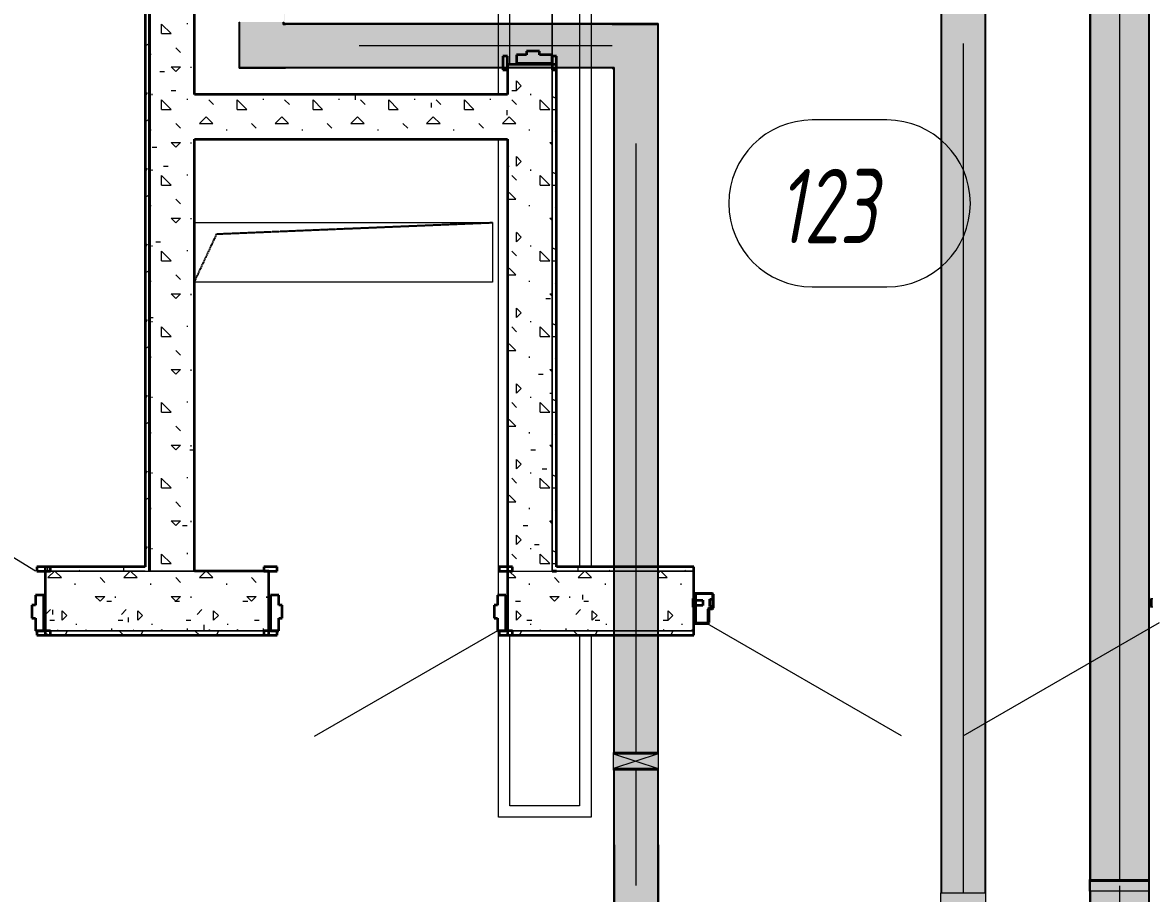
# Model space of a CAD drawing. Header units: millimetres. Extents: x -4948 to 42228, y -4856 to 69378.
# Drawn here: x 1058 to 4844, y 28611 to 31533 of the extents above; entities that cross this region are included whole.
import ezdxf

# ---------------------------------------------------------------- set-up
doc = ezdxf.new("R2010")
doc.units = ezdxf.units.MM
doc.linetypes.add('ххх_Штрих_ш2п1', pattern=[3, 2, -1])
for name, color, linetype, lineweight in [('A-AREA-IDEN', 2, 'Continuous', 30), ('A-DETL', 90, 'Continuous', 9), ('A-DETL-THIN', 151, 'Continuous', 13), ('A-DOOR', 31, 'Continuous', 13), ('A-DOOR-FRAM', 31, 'Continuous', 13), ('A-FLOR', 192, 'Continuous', 13), ('A-WALL', 113, 'Continuous', 13), ('A-WALL-PATT', 111, 'Continuous', 13), ('E-CABL-TRAY', 211, 'Continuous', 9), ('E-CABL-TRAY-ANNO', 211, 'Continuous', 9), ('E-CABL-TRAY-CNTR', 211, 'Continuous', 9), ('I-WALL', 2, 'Continuous', 13), ('Поручни', 7, 'Continuous', 9)]:
    doc.layers.add(name, color=color, linetype=linetype, lineweight=lineweight)
doc.styles.add('ISOCPEUR_B_I', font='', dxfattribs={"width": 0.7, "height": 250})
doc.styles.get('ISOCPEUR_B_I').set_extended_font_data('ISOCPEUR', italic=True, bold=True)

# ---------------------------------------------------------------- blocks, each defined once
blk = doc.blocks.new('27ELB-RD-AR-0000-BIM_rvt-1-1 этаж отм_ _0_000 лотки')
at = {"layer": 'A-AREA-IDEN', "color": 252, "lineweight": 9}
for p, q in [((3956.5, 31206.3), (3706.5, 31206.3)), ((3706.5, 30646.3), (3956.5, 30646.3))]:
    blk.add_line(p, q, dxfattribs=at)
for centre, start, end in [((3706.5, 30926.3), 90, 270), ((3956.5, 30926.3), 270, 90)]:
    blk.add_arc(centre, 280, start, end, dxfattribs=at)
at = {"layer": 'A-DETL', "color": 252, "linetype": 'ххх_Штрих_ш2п1', "lineweight": 25}
for p, q in [((1709.3, 30823.9), (2633.9, 30862.1)), ((1633.9, 30662.1), (1709.3, 30823.9))]:
    blk.add_line(p, q, dxfattribs=at)
at = {"layer": 'A-DOOR', "color": 252, "lineweight": 35}
for p, q in [((2848.9, 31420.1), (2833.9, 31420.1)), ((2833.9, 31420.1), (2833.9, 31375.1)), ((2848.9, 31375.1), (2848.9, 31420.1)), ((2833.9, 31375.1), (2848.9, 31375.1)), ((1150.9, 29492.1), (1105.9, 29492.1)), ((1105.9, 29492.1), (1105.9, 29477.1)), ((1105.9, 29477.1), (1150.9, 29477.1)), ((1150.9, 29477.1), (1150.9, 29492.1)), ((1911.9, 29492.1), (1866.9, 29492.1)), ((1866.9, 29492.1), (1866.9, 29477.1)), ((1866.9, 29477.1), (1911.9, 29477.1)), ((1911.9, 29477.1), (1911.9, 29492.1)), ((2700.9, 29492.1), (2655.9, 29492.1)), ((2655.9, 29492.1), (2655.9, 29477.1)), ((2655.9, 29477.1), (2700.9, 29477.1)), ((2700.9, 29477.1), (2700.9, 29492.1))]:
    blk.add_line(p, q, dxfattribs=at)
at = {"layer": 'A-DOOR', "color": 252, "lineweight": 18}
for p, q in [((1100.9, 29692.1), (326.2, 30169.5)), ((4005.5, 29139.8), (3346.9, 29520.1)), ((4212.2, 29139.8), (4870.9, 29520.1)), ((2650.9, 29492.1), (2036, 29137.1))]:
    blk.add_line(p, q, dxfattribs=at)
at = {"layer": 'A-DOOR-FRAM', "color": 252, "lineweight": 35}
for p, q in [((2747.9, 31425.1), (2713.9, 31425.1)), ((2713.9, 31425.1), (2713.9, 31397.1)), ((2791.9, 31437.1), (2747.9, 31437.1)), ((2747.9, 31437.1), (2747.9, 31425.1)), ((2791.9, 31425.1), (2791.9, 31437.1)), ((2833.9, 31425.1), (2791.9, 31425.1)), ((2833.9, 31397.1), (2833.9, 31425.1)), ((2668.9, 31420.1), (2668.9, 31375.1)), ((2683.9, 31420.1), (2668.9, 31420.1)), ((2683.9, 31375.1), (2683.9, 31420.1)), ((2713.9, 31397.1), (2833.9, 31397.1)), ((2668.9, 31375.1), (2683.9, 31375.1)), ((1105.9, 29707.1), (1105.9, 29692.1)), ((1150.9, 29707.1), (1105.9, 29707.1)), ((1105.9, 29692.1), (1150.9, 29692.1)), ((1150.9, 29692.1), (1150.9, 29707.1)), ((1911.9, 29707.1), (1866.9, 29707.1)), ((1866.9, 29707.1), (1866.9, 29692.1)), ((1866.9, 29692.1), (1911.9, 29692.1)), ((1911.9, 29692.1), (1911.9, 29707.1)), ((2655.9, 29707.1), (2655.9, 29692.1)), ((2700.9, 29707.1), (2655.9, 29707.1)), ((2655.9, 29692.1), (2700.9, 29692.1)), ((2700.9, 29692.1), (2700.9, 29707.1)), ((1128.9, 29612.1), (1100.9, 29612.1)), ((1100.9, 29612.1), (1100.9, 29578.1)), ((1128.9, 29492.1), (1128.9, 29612.1)), ((1916.9, 29612.1), (1888.9, 29612.1)), ((1888.9, 29612.1), (1888.9, 29492.1)), ((1916.9, 29578.1), (1916.9, 29612.1)), ((2678.9, 29612.1), (2650.9, 29612.1)), ((2650.9, 29612.1), (2650.9, 29578.1)), ((2678.9, 29492.1), (2678.9, 29612.1)), ((3308.9, 29597.1), (3308.9, 29614.6)), ((3310.4, 29614.6), (3310.4, 29597.1)), ((3315.4, 29613.6), (3310.4, 29613.6)), ((3311.4, 29617.1), (3371.4, 29617.1)), ((3371.4, 29617.1), (3311.4, 29617.1)), ((3371.4, 29615.6), (3311.4, 29615.6)), ((3315.4, 29520.6), (3315.4, 29613.6)), ((3372.4, 29568.6), (3372.4, 29614.6)), ((3373.9, 29614.6), (3373.9, 29568.6)), ((3373.9, 29568.6), (3373.9, 29614.6)), ((1100.9, 29578.1), (1088.9, 29578.1)), ((1088.9, 29578.1), (1088.9, 29534.1)), ((1928.9, 29578.1), (1916.9, 29578.1)), ((1928.9, 29534.1), (1928.9, 29578.1)), ((2650.9, 29578.1), (2638.9, 29578.1)), ((2638.9, 29578.1), (2638.9, 29534.1)), ((3307.4, 29600.6), (3308.9, 29600.6)), ((3307.4, 29571.6), (3307.4, 29600.6)), ((3310.4, 29571.6), (3307.4, 29571.6)), ((3308.9, 29597.1), (3308.9, 29571.6)), ((3310.4, 29597.1), (3308.9, 29597.1)), ((3310.4, 29597.1), (3310.4, 29537.1)), ((3315.4, 29595.1), (3336.4, 29595.1)), ((3336.4, 29577.2), (3315.4, 29577.2)), ((3336.4, 29595.1), (3338.9, 29595.1)), ((3338.9, 29577.2), (3336.4, 29577.2)), ((3338.9, 29595.1), (3338.9, 29577.2)), ((3363, 29573.6), (3363, 29598.6)), ((3363, 29598.6), (3372.4, 29598.6)), ((3372.4, 29573.6), (3363, 29573.6)), ((1088.9, 29534.1), (1100.9, 29534.1)), ((1100.9, 29534.1), (1100.9, 29492.1)), ((1916.9, 29492.1), (1916.9, 29534.1)), ((1916.9, 29534.1), (1928.9, 29534.1)), ((2638.9, 29534.1), (2650.9, 29534.1)), ((2650.9, 29534.1), (2650.9, 29492.1)), ((3308.9, 29519.6), (3308.9, 29537.1)), ((3310.4, 29537.1), (3308.9, 29537.1)), ((3310.4, 29537.1), (3310.4, 29519.6)), ((3357.4, 29519.6), (3357.4, 29565.1)), ((3358.9, 29565.1), (3358.9, 29519.6)), ((3358.9, 29519.6), (3358.9, 29565.1)), ((3359.9, 29567.6), (3371.4, 29567.6)), ((3371.4, 29566.1), (3359.9, 29566.1)), ((3359.9, 29566.1), (3371.4, 29566.1)), ((3315.4, 29520.6), (3310.4, 29520.6)), ((3311.4, 29518.6), (3356.4, 29518.6)), ((3356.4, 29517.1), (3311.4, 29517.1)), ((3311.4, 29517.1), (3356.4, 29517.1)), ((1100.9, 29492.1), (1128.9, 29492.1)), ((1888.9, 29492.1), (1916.9, 29492.1)), ((2650.9, 29492.1), (2678.9, 29492.1))]:
    blk.add_line(p, q, dxfattribs=at)
for centre, radius, start, end in [((3311.4, 29614.6), 2.5, 90, 180), ((3311.4, 29614.6), 2.5, 90, 180), ((3311.4, 29614.6), 1, 90, 180), ((3371.4, 29614.6), 2.5, 0, 90), ((3371.4, 29614.6), 2.5, 0, 90), ((3371.4, 29614.6), 1, 0, 90), ((3276.8, 29586.1), 98.3, 350.8522, 9.1478), ((4940.9, 29586.1), 98.3, 170.8522, 189.1478), ((3359.9, 29565.1), 2.5, 90, 180), ((3359.9, 29565.1), 1, 90, 180), ((3359.9, 29565.1), 1, 90, 180), ((3371.4, 29568.6), 2.5, 270, 0), ((3371.4, 29568.6), 1, 270, 0), ((3371.4, 29568.6), 2.5, 270, 0), ((3311.4, 29519.6), 2.5, 180, 270), ((3311.4, 29519.6), 2.5, 180, 270), ((3311.4, 29519.6), 1, 180, 270), ((3356.4, 29519.6), 2.5, 270, 0), ((3356.4, 29519.6), 1, 270, 0), ((3356.4, 29519.6), 2.5, 270, 0)]:
    blk.add_arc(centre, radius, start, end, dxfattribs=at)
at = {"layer": 'A-FLOR', "color": 252, "lineweight": 9}
for p, q in [((2833.9, 31425.1), (2833.9, 32359.1)), ((2833.9, 32359.1), (2833.9, 31425.1))]:
    blk.add_line(p, q, dxfattribs=at)
at = {"layer": 'A-WALL', "color": 252, "lineweight": 9}
for p, q in [((2833.9, 29692.1), (2833.9, 31392.1)), ((2833.9, 31392.1), (2833.9, 29692.1)), ((1468.9, 29692.1), (1133.9, 29692.1)), ((1133.9, 29692.1), (1468.9, 29692.1)), ((1468.9, 29692.1), (1483.9, 29692.1)), ((1633.9, 29692.1), (1483.9, 29692.1)), ((1483.9, 29692.1), (1633.9, 29692.1)), ((2683.9, 29692.1), (2833.9, 29692.1)), ((2848.9, 29692.1), (3308.9, 29692.1)), ((3308.9, 29692.1), (2848.9, 29692.1)), ((1133.9, 29492.1), (1633.9, 29492.1)), ((1633.7, 29492.1), (1133.9, 29492.1)), ((1883.9, 29492.1), (1633.7, 29492.1)), ((1633.9, 29492.1), (1883.9, 29492.1)), ((3308.9, 29492.1), (2683.7, 29492.1)), ((2683.9, 29492.1), (3308.9, 29492.1))]:
    blk.add_line(p, q, dxfattribs=at)
at = {"layer": 'A-WALL-PATT', "color": 252, "linetype": 'Continuous', "lineweight": 9}
for p, q in [((1524, 31496), (1524, 31527.8)), ((1555.7, 31496), (1524, 31527.7)), ((1611.3, 31527.8), (1611.3, 31531.7)), ((1468.9, 31455.6), (1483.9, 31463.1)), ((1524, 31496), (1555.7, 31496)), ((1488.3, 31424.6), (1488.3, 31428.5)), ((1587.4, 31432.6), (1571.5, 31448.4)), ((1468.9, 31394.4), (1473.2, 31394.4)), ((1517.6, 31369), (1533.5, 31369)), ((1555.7, 31384.9), (1587.5, 31384.9)), ((1571.5, 31369.1), (1555.7, 31384.9)), ((1571.6, 31369), (1587.5, 31384.9)), ((1623.2, 31380.9), (1623.2, 31384.9)), ((2833.9, 31376.7), (2830.9, 31379.7)), ((2730.4, 31321.4), (2714.5, 31337.3)), ((2714.6, 31305.5), (2714.6, 31337.2)), ((2714.6, 31305.5), (2730.5, 31321.4)), ((1468.9, 31284.1), (1476.2, 31298.8)), ((1492.2, 31289.6), (1492.2, 31293.6)), ((1524, 31242), (1524, 31273.7)), ((1555.7, 31242), (1524, 31273.7)), ((1555.7, 31305.5), (1571.6, 31305.5)), ((1611.3, 31273.7), (1611.3, 31277.7)), ((1698.5, 31257.9), (1682.7, 31273.8)), ((1746.3, 31289.6), (1746.3, 31292.1)), ((1778, 31242), (1778, 31273.7)), ((1809.7, 31242), (1778, 31273.7)), ((1865.3, 31273.7), (1865.3, 31277.7)), ((1952.5, 31257.9), (1936.7, 31273.8)), ((2000.3, 31289.6), (2000.3, 31292.1)), ((2032, 31242), (2032, 31273.7)), ((2063.7, 31242), (2032, 31273.7)), ((2119.3, 31273.7), (2119.3, 31277.7)), ((2174.9, 31273.7), (2174.9, 31289.6)), ((2206.5, 31257.9), (2190.7, 31273.8)), ((2254.3, 31289.6), (2254.3, 31292.1)), ((2286, 31242), (2286, 31273.7)), ((2317.7, 31242), (2286, 31273.7)), ((2373.3, 31273.7), (2373.3, 31277.7)), ((2460.5, 31257.9), (2444.7, 31273.8)), ((2508.3, 31289.6), (2508.3, 31292.1)), ((2540, 31242), (2540, 31273.7)), ((2571.7, 31242), (2540, 31273.7)), ((2627.3, 31273.7), (2627.3, 31277.7)), ((2714.5, 31257.9), (2698.7, 31273.8)), ((2698.8, 31305.5), (2714.6, 31305.5)), ((2762.2, 31289.6), (2762.2, 31293.6)), ((2794, 31242), (2794, 31273.7)), ((2825.7, 31242), (2794, 31273.7)), ((2844.9, 31280), (2833.9, 31285.5)), ((1524, 31242), (1555.7, 31242)), ((1778, 31242), (1809.7, 31242)), ((2032, 31242), (2063.7, 31242)), ((2286, 31242), (2317.7, 31242)), ((2428.9, 31248.3), (2428.9, 31264.2)), ((2540, 31242), (2571.7, 31242)), ((2682.9, 31222.9), (2682.9, 31238.8)), ((2794, 31242), (2825.7, 31242)), ((2833.9, 31242), (2848.9, 31242)), ((1468.9, 31201.6), (1483.9, 31209.1)), ((1651, 31194.4), (1673.4, 31216.8)), ((1695.9, 31194.4), (1673.4, 31216.8)), ((1905, 31194.4), (1927.4, 31216.8)), ((1949.9, 31194.4), (1927.4, 31216.8)), ((2159, 31194.4), (2181.4, 31216.8)), ((2203.9, 31194.4), (2181.4, 31216.8)), ((2413, 31194.4), (2435.4, 31216.8)), ((2457.9, 31194.4), (2435.4, 31216.8)), ((2667, 31194.4), (2683.9, 31211.2)), ((2683.9, 31211.2), (2689.4, 31216.8)), ((2711.9, 31194.4), (2689.4, 31216.8)), ((1488.3, 31170.6), (1488.3, 31174.5)), ((1587.4, 31178.6), (1571.5, 31194.4)), ((1651, 31194.4), (1695.9, 31194.4)), ((1742.3, 31170.6), (1742.3, 31174.5)), ((1841.4, 31178.6), (1825.5, 31194.4)), ((1905, 31194.4), (1949.9, 31194.4)), ((1996.3, 31170.6), (1996.3, 31174.5)), ((2095.4, 31178.6), (2079.5, 31194.4)), ((2159, 31194.4), (2203.9, 31194.4)), ((2250.3, 31170.6), (2250.3, 31174.5)), ((2349.4, 31178.6), (2333.5, 31194.4)), ((2413, 31194.4), (2457.9, 31194.4)), ((2504.3, 31170.6), (2504.3, 31174.5)), ((2603.4, 31178.6), (2587.5, 31194.4)), ((2667, 31194.4), (2683.9, 31194.4)), ((2683.9, 31194.4), (2711.9, 31194.4)), ((2758.3, 31170.6), (2758.3, 31174.5)), ((2844.8, 31165.8), (2848.9, 31169.8)), ((1468.9, 31140.4), (1473.2, 31140.4)), ((1555.7, 31130.9), (1587.5, 31130.9)), ((1571.5, 31115.1), (1555.7, 31130.9)), ((1571.6, 31115), (1587.5, 31130.9)), ((1623.2, 31126.9), (1623.2, 31130.9)), ((2833.9, 31122.7), (2825.7, 31130.9)), ((2825.7, 31130.9), (2833.9, 31130.9)), ((1492.2, 31115), (1508.1, 31115)), ((1530.3, 31051.5), (1546.2, 31051.5)), ((2683.9, 31051.5), (2689.2, 31051.5)), ((2730.4, 31067.4), (2714.5, 31083.3)), ((2714.6, 31051.5), (2714.6, 31083.2)), ((2714.6, 31051.5), (2730.5, 31067.4)), ((1468.9, 31030.1), (1476.2, 31044.8)), ((1492.2, 31035.6), (1492.2, 31039.6)), ((1524, 30988), (1524, 31019.8)), ((1555.7, 30988), (1524, 31019.7)), ((1611.3, 31019.8), (1611.3, 31023.7)), ((2714.5, 31003.9), (2698.7, 31019.8)), ((2762.2, 31035.6), (2762.2, 31039.6)), ((2794, 30988), (2794, 31019.8)), ((2825.7, 30988), (2794, 31019.7)), ((2844.9, 31026), (2833.9, 31031.5)), ((1524, 30988), (1555.7, 30988)), ((2794, 30988), (2825.7, 30988)), ((2833.9, 30988), (2848.9, 30988)), ((1468.9, 30947.6), (1483.9, 30955.1)), ((1587.4, 30924.6), (1571.5, 30940.4)), ((2683.9, 30957.2), (2689.4, 30962.8)), ((2683.9, 30940.4), (2711.9, 30940.4)), ((2711.9, 30940.4), (2689.4, 30962.8)), ((1488.3, 30916.6), (1488.3, 30920.5)), ((2758.3, 30916.6), (2758.3, 30920.5)), ((2844.8, 30911.8), (2848.9, 30915.8)), ((1468.9, 30886.4), (1473.2, 30886.4)), ((1555.7, 30876.9), (1587.5, 30876.9)), ((1571.5, 30861.1), (1555.7, 30876.9)), ((1571.6, 30861), (1587.5, 30876.9)), ((1623.2, 30872.9), (1623.2, 30876.9)), ((2825.7, 30876.9), (2833.9, 30876.9)), ((2833.9, 30868.7), (2825.7, 30876.9)), ((2730.4, 30813.4), (2714.5, 30829.3)), ((2714.6, 30797.5), (2714.6, 30829.2)), ((1468.9, 30776.1), (1476.2, 30790.8)), ((1492.2, 30781.6), (1492.2, 30785.6)), ((1505, 30797.5), (1520.8, 30797.5)), ((2714.6, 30797.5), (2730.5, 30813.4)), ((2762.2, 30781.6), (2762.2, 30785.6)), ((1524, 30734), (1524, 30765.8)), ((1555.7, 30734), (1524, 30765.7)), ((1611.3, 30765.8), (1611.3, 30769.7)), ((2714.5, 30749.9), (2698.7, 30765.8)), ((2794, 30734), (2794, 30765.8)), ((2825.7, 30734), (2794, 30765.7)), ((2844.9, 30772), (2833.9, 30777.5)), ((1524, 30734), (1555.7, 30734)), ((2683.9, 30703.2), (2689.4, 30708.8)), ((2711.9, 30686.4), (2689.4, 30708.8)), ((2794, 30734), (2825.7, 30734)), ((2833.9, 30734), (2848.9, 30734)), ((1468.9, 30693.6), (1483.9, 30701.1)), ((1587.4, 30670.6), (1571.5, 30686.4)), ((2683.9, 30686.4), (2711.9, 30686.4)), ((1468.9, 30632.4), (1473.2, 30632.4)), ((1488.3, 30662.6), (1488.3, 30666.5)), ((2758.3, 30662.6), (2758.3, 30666.5)), ((2844.8, 30657.8), (2848.9, 30661.8)), ((1555.7, 30622.9), (1587.5, 30622.9)), ((1571.5, 30607.1), (1555.7, 30622.9)), ((1571.6, 30607), (1587.5, 30622.9)), ((1623.2, 30618.9), (1623.2, 30622.9)), ((2813.1, 30607), (2828.9, 30607)), ((2833.9, 30614.7), (2825.7, 30622.9)), ((2825.7, 30622.9), (2833.9, 30622.9)), ((2730.4, 30559.4), (2714.5, 30575.3)), ((2714.6, 30543.5), (2714.6, 30575.2)), ((2714.6, 30543.5), (2730.5, 30559.4)), ((1468.9, 30522.1), (1476.2, 30536.8)), ((1483.9, 30543.5), (1495.4, 30543.5)), ((1492.2, 30527.6), (1492.2, 30531.6)), ((2762.2, 30527.6), (2762.2, 30531.6)), ((2844.9, 30518), (2833.9, 30523.5)), ((1524, 30480), (1524, 30511.8)), ((1555.7, 30480), (1524, 30511.7)), ((1524, 30480), (1555.7, 30480)), ((1611.3, 30511.8), (1611.3, 30515.7)), ((2714.5, 30495.9), (2698.7, 30511.8)), ((2794, 30480), (2794, 30511.8)), ((2825.7, 30480), (2794, 30511.7)), ((2794, 30480), (2825.7, 30480)), ((2833.9, 30480), (2848.9, 30480)), ((1468.9, 30439.6), (1483.9, 30447.1)), ((2683.9, 30449.2), (2689.4, 30454.8)), ((2711.9, 30432.4), (2689.4, 30454.8)), ((1488.3, 30408.6), (1488.3, 30412.5)), ((1587.4, 30416.6), (1571.5, 30432.4)), ((2683.9, 30432.4), (2711.9, 30432.4)), ((2758.3, 30408.6), (2758.3, 30412.5)), ((2844.8, 30403.8), (2848.9, 30407.8)), ((1468.9, 30378.4), (1473.2, 30378.4)), ((1555.7, 30368.9), (1587.5, 30368.9)), ((1571.5, 30353.1), (1555.7, 30368.9)), ((1571.6, 30353), (1587.5, 30368.9)), ((1623.2, 30364.9), (1623.2, 30368.9)), ((2833.9, 30360.7), (2825.7, 30368.9)), ((2825.7, 30368.9), (2833.9, 30368.9)), ((2787.6, 30353), (2803.5, 30353)), ((2730.4, 30305.4), (2714.5, 30321.3)), ((2714.6, 30289.5), (2714.6, 30321.2)), ((2714.6, 30289.5), (2730.5, 30305.4)), ((2825.7, 30289.5), (2833.9, 30289.5)), ((1468.9, 30268.1), (1476.2, 30282.8)), ((1492.2, 30273.6), (1492.2, 30277.6)), ((1524, 30226), (1524, 30257.8)), ((1555.7, 30226), (1524, 30257.7)), ((1611.3, 30257.8), (1611.3, 30261.7)), ((2714.5, 30241.9), (2698.7, 30257.8)), ((2762.2, 30273.6), (2762.2, 30277.6)), ((2794, 30226), (2794, 30257.8)), ((2825.7, 30226), (2794, 30257.7)), ((2844.9, 30264), (2833.9, 30269.5)), ((1524, 30226), (1555.7, 30226)), ((2794, 30226), (2825.7, 30226)), ((2833.9, 30226), (2848.9, 30226)), ((1468.9, 30185.6), (1483.9, 30193.1)), ((1587.4, 30162.6), (1571.5, 30178.4)), ((2683.9, 30195.2), (2689.4, 30200.8)), ((2683.9, 30178.4), (2711.9, 30178.4)), ((2711.9, 30178.4), (2689.4, 30200.8)), ((1488.3, 30154.6), (1488.3, 30158.5)), ((2758.3, 30154.6), (2758.3, 30158.5)), ((2844.8, 30149.8), (2848.9, 30153.8)), ((1468.9, 30124.4), (1473.2, 30124.4)), ((1555.7, 30114.9), (1587.5, 30114.9)), ((1571.5, 30099.1), (1555.7, 30114.9)), ((1571.6, 30099), (1587.5, 30114.9)), ((1623.2, 30110.9), (1623.2, 30114.9)), ((2825.7, 30114.9), (2833.9, 30114.9)), ((2833.9, 30106.7), (2825.7, 30114.9)), ((1619.2, 30099), (1633.9, 30099)), ((2730.4, 30051.4), (2714.5, 30067.3)), ((2714.6, 30035.5), (2714.6, 30067.2)), ((2762.2, 30099), (2778.1, 30099)), ((1468.9, 30014.1), (1476.2, 30028.8)), ((2714.6, 30035.5), (2730.5, 30051.4)), ((2800.3, 30035.5), (2816.2, 30035.5)), ((1492.2, 30019.6), (1492.2, 30023.6)), ((1524, 29972), (1524, 30003.8)), ((1555.7, 29972), (1524, 30003.7)), ((1611.3, 30003.8), (1611.3, 30007.7)), ((2714.5, 29987.9), (2698.7, 30003.8)), ((2762.2, 30019.6), (2762.2, 30023.6)), ((2794, 29972), (2794, 30003.8)), ((2825.7, 29972), (2794, 30003.7)), ((2844.9, 30010), (2833.9, 30015.5)), ((1524, 29972), (1555.7, 29972)), ((2794, 29972), (2825.7, 29972)), ((2833.9, 29972), (2848.9, 29972)), ((1468.9, 29931.7), (1483.9, 29939.2)), ((1587.4, 29908.6), (1571.5, 29924.4)), ((2683.9, 29941.2), (2689.4, 29946.8)), ((2683.9, 29924.4), (2711.9, 29924.4)), ((2711.9, 29924.4), (2689.4, 29946.8)), ((1488.3, 29900.6), (1488.3, 29904.5)), ((2758.3, 29900.6), (2758.3, 29904.5)), ((2844.8, 29895.8), (2848.9, 29899.8)), ((1468.9, 29870.4), (1473.2, 29870.4)), ((1555.7, 29860.9), (1587.5, 29860.9)), ((1571.5, 29845.1), (1555.7, 29860.9)), ((1571.6, 29845), (1587.5, 29860.9)), ((1593.8, 29845), (1609.7, 29845)), ((1623.2, 29856.9), (1623.2, 29860.9)), ((2736.8, 29845), (2752.7, 29845)), ((2825.7, 29860.9), (2833.9, 29860.9)), ((2833.9, 29852.7), (2825.7, 29860.9)), ((2730.4, 29797.4), (2714.5, 29813.3)), ((2714.6, 29781.5), (2714.6, 29813.2)), ((2714.6, 29781.5), (2730.5, 29797.4)), ((1468.9, 29760.1), (1476.2, 29774.8)), ((1492.2, 29765.6), (1492.2, 29769.6)), ((1632, 29781.5), (1633.9, 29781.5)), ((2762.2, 29765.6), (2762.2, 29769.6)), ((2774.9, 29781.5), (2790.8, 29781.5)), ((2844.9, 29756), (2833.9, 29761.5)), ((1524, 29718), (1524, 29749.8)), ((1555.7, 29718), (1524, 29749.7)), ((1611.3, 29749.8), (1611.3, 29753.7)), ((2714.5, 29733.9), (2698.7, 29749.8)), ((2794, 29718), (2794, 29749.8)), ((2825.7, 29718), (2794, 29749.7)), ((1143, 29692.1), (1143, 29705.3)), ((1143, 29670.4), (1164.7, 29692.1)), ((1187.9, 29670.4), (1166.2, 29692.1)), ((1243.7, 29692.1), (1250.5, 29695.5)), ((1397, 29692.1), (1397, 29705.3)), ((1397, 29670.4), (1418.7, 29692.1)), ((1441.9, 29670.4), (1420.2, 29692.1)), ((1524, 29718), (1555.7, 29718)), ((1651, 29670.4), (1672.7, 29692.1)), ((1695.9, 29670.4), (1674.2, 29692.1)), ((2683.9, 29687.2), (2688.7, 29692.1)), ((2688.7, 29692.1), (2689.4, 29692.8)), ((2690.2, 29692.1), (2689.4, 29692.8)), ((2711.9, 29670.4), (2690.2, 29692.1)), ((2794, 29718), (2825.7, 29718)), ((2833.9, 29718), (2848.9, 29718)), ((2921, 29692.1), (2921, 29705.3)), ((2921, 29670.4), (2942.7, 29692.1)), ((2965.9, 29670.4), (2944.2, 29692.1)), ((3021.7, 29692.1), (3028.5, 29695.5)), ((3189.8, 29685.2), (3196.7, 29692.1)), ((3219.9, 29670.4), (3198.2, 29692.1)), ((3275.7, 29692.1), (3282.5, 29695.5)), ((1143, 29670.4), (1187.9, 29670.4)), ((1234.3, 29646.6), (1234.3, 29650.5)), ((1333.4, 29654.6), (1317.5, 29670.4)), ((1397, 29670.4), (1441.9, 29670.4)), ((1488.3, 29646.6), (1488.3, 29650.5)), ((1587.4, 29654.6), (1571.5, 29670.4)), ((1651, 29670.4), (1695.9, 29670.4)), ((1742.3, 29646.6), (1742.3, 29650.5)), ((1841.4, 29654.6), (1825.5, 29670.4)), ((2683.9, 29670.4), (2711.9, 29670.4)), ((2758.3, 29646.6), (2758.3, 29650.5)), ((2857.4, 29654.6), (2841.5, 29670.4)), ((2921, 29670.4), (2965.9, 29670.4)), ((3012.3, 29646.6), (3012.3, 29650.5)), ((3189.8, 29670.4), (3219.9, 29670.4)), ((3266.3, 29646.6), (3266.3, 29650.5)), ((2936.9, 29597.3), (2936.9, 29613.2)), ((1301.7, 29606.9), (1333.5, 29606.9)), ((1317.5, 29591.1), (1301.7, 29606.9)), ((1317.6, 29591), (1333.5, 29606.9)), ((1339.8, 29591), (1355.7, 29591)), ((1369.2, 29602.9), (1369.2, 29606.9)), ((1555.7, 29606.9), (1587.5, 29606.9)), ((1571.5, 29591.1), (1555.7, 29606.9)), ((1568.4, 29591), (1584.3, 29591)), ((1571.6, 29591), (1587.5, 29606.9)), ((1623.2, 29602.9), (1623.2, 29606.9)), ((1797, 29591), (1812.9, 29591)), ((1809.7, 29606.9), (1841.5, 29606.9)), ((1825.5, 29591.1), (1809.7, 29606.9)), ((1825.6, 29591), (1841.5, 29606.9)), ((1877.2, 29602.9), (1877.2, 29606.9)), ((2711.4, 29591), (2727.3, 29591)), ((2825.7, 29606.9), (2857.5, 29606.9)), ((2841.5, 29591.1), (2825.7, 29606.9)), ((2841.6, 29591), (2857.5, 29606.9)), ((2893.2, 29602.9), (2893.2, 29606.9)), ((2940.1, 29591), (2955.9, 29591)), ((3190.9, 29572), (3190.9, 29587.8)), ((1135.1, 29547.3), (1150.9, 29563.2)), ((1158.9, 29546.5), (1158.9, 29562.4)), ((1206.4, 29543.4), (1190.5, 29559.3)), ((1190.6, 29527.5), (1190.6, 29559.2)), ((1190.6, 29527.5), (1206.5, 29543.4)), ((1389.1, 29547.3), (1404.9, 29563.2)), ((1412.9, 29521.2), (1412.9, 29537)), ((1460.4, 29543.4), (1444.5, 29559.3)), ((1444.6, 29527.5), (1444.6, 29559.2)), ((1444.6, 29527.5), (1460.5, 29543.4)), ((1643.1, 29547.3), (1658.9, 29563.2)), ((1714.4, 29543.4), (1698.5, 29559.3)), ((1698.6, 29527.5), (1698.6, 29559.2)), ((1698.6, 29527.5), (1714.5, 29543.4)), ((2730.4, 29543.4), (2714.5, 29559.3)), ((2714.6, 29527.5), (2714.6, 29559.2)), ((2714.6, 29527.5), (2730.5, 29543.4)), ((2913.1, 29547.3), (2928.9, 29563.2)), ((2984.4, 29543.4), (2968.5, 29559.3)), ((2968.6, 29527.5), (2968.6, 29559.2)), ((2968.6, 29527.5), (2984.5, 29543.4)), ((3238.4, 29543.4), (3222.5, 29559.3)), ((3222.6, 29527.5), (3222.6, 29559.2)), ((3222.6, 29527.5), (3238.5, 29543.4)), ((1149.3, 29527.5), (1165.2, 29527.5)), ((1178.4, 29492.1), (1174.7, 29495.8)), ((1238.3, 29511.6), (1238.3, 29515.6)), ((1270, 29492.1), (1270, 29495.8)), ((1273.6, 29492.1), (1270, 29495.7)), ((1357.3, 29495.8), (1357.3, 29499.7)), ((1377.9, 29527.5), (1393.8, 29527.5)), ((1432.4, 29492.1), (1428.7, 29495.8)), ((1492.2, 29511.6), (1492.2, 29515.6)), ((1524, 29492.1), (1524, 29495.8)), ((1527.6, 29492.1), (1524, 29495.7)), ((1606.5, 29527.5), (1622.4, 29527.5)), ((1611.3, 29495.8), (1611.3, 29499.7)), ((1666.9, 29495.8), (1666.9, 29511.6)), ((1686.4, 29492.1), (1682.7, 29495.8)), ((1746.3, 29511.6), (1746.3, 29515.6)), ((1778, 29492.1), (1778, 29495.8)), ((1781.6, 29492.1), (1778, 29495.7)), ((1835.1, 29527.5), (1851, 29527.5)), ((1865.3, 29495.8), (1865.3, 29499.7)), ((2702.4, 29492.1), (2698.7, 29495.8)), ((2749.5, 29527.5), (2765.4, 29527.5)), ((2762.2, 29511.6), (2762.2, 29515.6)), ((2794, 29492.1), (2794, 29495.8)), ((2797.6, 29492.1), (2794, 29495.7)), ((2881.3, 29495.8), (2881.3, 29499.7)), ((2956.4, 29492.1), (2952.7, 29495.8)), ((2978.1, 29527.5), (2994, 29527.5)), ((3016.3, 29511.6), (3016.3, 29515.6)), ((3210.4, 29492.1), (3206.7, 29495.8)), ((3206.8, 29527.5), (3222.6, 29527.5)), ((3270.3, 29511.6), (3270.3, 29515.6)), ((3302, 29492.1), (3302, 29495.8)), ((3305.6, 29492.1), (3302, 29495.7)), ((1142.6, 29477.1), (1133.9, 29485.8)), ((1200.4, 29477.1), (1207.9, 29492.1)), ((1396.6, 29477.1), (1381.6, 29492.1)), ((1454.4, 29477.1), (1461.9, 29492.1)), ((1650.6, 29477.1), (1635.6, 29492.1)), ((1708.4, 29477.1), (1715.9, 29492.1)), ((2724.3, 29477.1), (2731.8, 29492.1)), ((2920.6, 29477.1), (2905.6, 29492.1)), ((2978.3, 29477.1), (2985.8, 29492.1)), ((3232.3, 29477.1), (3239.8, 29492.1))]:
    blk.add_line(p, q, dxfattribs=at)
at = {"layer": 'I-WALL', "color": 252, "lineweight": 35}
for p, q in [((1468.9, 33927.1), (1468.9, 29707.1)), ((1483.9, 29692.1), (1483.9, 33942.1)), ((1483.9, 32492.1), (1483.9, 29692.1)), ((1633.9, 31292.1), (1633.9, 32492.1)), ((2683.9, 31392.1), (2683.9, 31292.1)), ((2833.9, 31392.1), (2683.9, 31392.1)), ((2848.9, 31392.1), (2833.9, 31392.1)), ((2848.9, 29707.1), (2848.9, 31392.1)), ((2683.9, 31292.1), (1633.9, 31292.1)), ((1633.9, 29692.1), (1633.9, 31142.1)), ((1633.9, 31142.1), (2683.9, 31142.1)), ((2683.9, 31142.1), (2683.9, 29692.1)), ((1468.9, 29707.1), (1133.9, 29707.1)), ((1133.9, 29707.1), (1133.9, 29692.1)), ((1133.9, 29692.1), (1133.9, 29492.1)), ((1883.9, 29692.1), (1633.9, 29692.1)), ((1883.9, 29492.1), (1883.9, 29692.1)), ((2683.9, 29692.1), (2683.9, 29492.1)), ((2833.9, 29692.1), (2848.9, 29692.1)), ((2848.9, 29692.1), (2833.9, 29692.1)), ((3308.9, 29707.1), (2848.9, 29707.1)), ((3308.9, 29692.1), (3308.9, 29707.1)), ((3308.9, 29492.1), (3308.9, 29692.1)), ((1133.9, 29492.1), (1133.9, 29477.1)), ((1133.9, 29477.1), (1633.7, 29477.1)), ((1633.7, 29477.1), (1883.9, 29477.1)), ((1883.9, 29477.1), (1883.9, 29492.1)), ((2683.7, 29492.1), (2683.7, 29477.1)), ((2683.7, 29477.1), (3308.9, 29477.1)), ((3308.9, 29477.1), (3308.9, 29492.1))]:
    blk.add_line(p, q, dxfattribs=at)
at = {"layer": 'Поручни', "color": 252}
for p, q in [((2964.3, 33467.5), (2964.3, 29707.1)), ((2926.2, 33429.4), (2926.2, 29707.1)), ((2653.5, 31292.1), (2653.5, 32492.1)), ((2691.6, 31392.1), (2691.6, 32392.1)), ((2653.5, 29612.1), (2653.5, 31142.1)), ((2653.5, 28866.7), (2653.5, 29492.1)), ((2691.6, 28904.8), (2691.6, 29477.1)), ((2926.2, 29477.1), (2926.2, 28904.8)), ((2964.3, 29477.1), (2964.3, 28866.7)), ((2926.2, 28904.8), (2691.6, 28904.8)), ((2964.3, 28866.7), (2653.5, 28866.7))]:
    blk.add_line(p, q, dxfattribs=at)
at = {"layer": 'A-AREA-IDEN', "color": 252, "style": 'ISOCPEUR_B_I', "width": 0.7}
blk.add_text('123', height=250, dxfattribs=at).set_placement((3590.3, 30792.4))
blk = doc.blocks.new('27ELB-RD-KR2-0000-BIM_rvt-1-1 этаж отм_ _0_000 лотки')
at = {"layer": 'A-FLOR', "color": 252, "lineweight": 15}
for p, q in [((1633.9, 30862), (2033.9, 30862)), ((2033.9, 30862), (2633.9, 30862)), ((2633.9, 30862), (2633.9, 30662)), ((2033.9, 30662), (1633.9, 30662)), ((2633.9, 30662), (2033.9, 30662))]:
    blk.add_line(p, q, dxfattribs=at)
blk = doc.blocks.new('СКС-Угол горизонтальный CPO 45-S5-Combitech-DKC - СКС-Угол горизонтальный CPO 45-S5-Combitech-DKC-V184-1 этаж отм_ _0_000 лотки')
at = {"layer": 'E-CABL-TRAY', "lineweight": 13}
for points in [[(72.5, 80), (72.5, -72.5), (-80, -72.5), (-80, -75), (75, -75), (75, 80)], [(-72.5, 80), (-72.5, 72.5), (-80, 72.5), (-80, -72.5), (72.5, -72.5), (72.5, 80), (1.5, 80)], [(-75, 80), (-75, 75), (-80, 75), (-80, 72.5), (-72.5, 72.5), (-72.5, 80)]]:
    blk.add_hatch(color=160, dxfattribs=at).paths.add_polyline_path(points, flags=0)
at = {"layer": 'E-CABL-TRAY', "color": 170}
for p, q in [((-72.5, 80), (-75, 80)), ((-75, 80), (-75, 75)), ((-72.5, 72.5), (-72.5, 80)), ((75, 80), (72.5, 80)), ((72.5, 80), (72.5, -72.5)), ((75, -75), (75, 80)), ((-80, 72.5), (-80, 75)), ((-80, 75), (-75, 75)), ((-72.5, 72.5), (-80, 72.5)), ((-80, -75), (-80, -72.5)), ((72.5, -72.5), (-80, -72.5)), ((75, -75), (-80, -75))]:
    blk.add_line(p, q, dxfattribs=at)
blk = doc.blocks.new('СКС-Соединитель 1-S5-Combitech-DKC-не для заказа - СКС-Соединитель 1-S5-Combitech-DKC-не для заказа-V185-1 этаж отм_ _0_000 лотки')
at = {"layer": 'E-CABL-TRAY', "lineweight": 13}
for points in [[(0, 115), (-1.2, 115), (-1.2, 0), (0, 0), (0, 5)], [(-115, 1.2), (-115, 0), (0, 0), (0, 1.2), (-5, 1.2)]]:
    blk.add_hatch(color=160, dxfattribs=at).paths.add_polyline_path(points, flags=0)
blk = doc.blocks.new('СКС-Соединитель 1-S5-Combitech-DKC-не для заказа - СКС-Соединитель 1-S5-Combitech-DKC-не для заказа-V186-1 этаж отм_ _0_000 лотки')
at = {"layer": 'E-CABL-TRAY', "lineweight": 13}
for points in [[(0, 115), (0, 0), (1.2, 0), (1.2, 115)], [(0, 0), (-115, 0), (-115, -1.2), (0, -1.2)]]:
    blk.add_hatch(color=160, dxfattribs=at).paths.add_polyline_path(points, flags=0)
blk = doc.blocks.new('СКС-Угол вертикальный внешний CD 45-S5-Combitech-DKC - СКС-Угол вертикальный внешний CD 45-S5-Combitech-DKC-V193-1 этаж отм_ _0_000 лотки')
at = {"layer": 'E-CABL-TRAY', "lineweight": 13}
for points in [[(4287.8, 28612), (4287.8, 28613), (4137.8, 28612)], [(4287.8, 28573.8), (4287.8, 28612), (4137.8, 28612), (4137.8, 28573.8)]]:
    blk.add_hatch(color=80, dxfattribs=at).paths.add_polyline_path(points, flags=0)
at = {"layer": 'E-CABL-TRAY', "color": 90}
for p, q in [((4137.8, 28613), (4287.8, 28613)), ((4137.8, 28612), (4137.8, 28613)), ((4137.8, 28573.8), (4137.8, 28612)), ((4287.8, 28612), (4287.8, 28613)), ((4287.8, 28612), (4287.8, 28573.8)), ((4137.8, 28573.1), (4137.8, 28573.8)), ((4287.8, 28573.1), (4137.8, 28573.1)), ((4287.8, 28573.8), (4287.8, 28573.1))]:
    blk.add_line(p, q, dxfattribs=at)
blk = doc.blocks.new('СКС-Угол вертикальный внешний CD 45-S5-Combitech-DKC - СКС-Угол вертикальный внешний CD 45-S5-Combitech-DKC-836683-1 этаж отм_ _0_000 лотки')
at = {"layer": 'E-CABL-TRAY', "lineweight": 13}
for points in [[(4836.7, 28657), (4836.7, 28658), (4636.7, 28657)], [(4636.7, 28618.8), (4836.7, 28618.8), (4836.7, 28657), (4636.7, 28657), (4636.7, 28627.6)], [(4836.7, 28618.1), (4836.7, 28618.8), (4636.7, 28618.1)]]:
    blk.add_hatch(color=20, dxfattribs=at).paths.add_polyline_path(points, flags=0)
at = {"layer": 'E-CABL-TRAY', "color": 10}
for p, q in [((4636.7, 28658), (4836.7, 28658)), ((4636.7, 28657), (4636.7, 28658)), ((4636.7, 28618.8), (4636.7, 28657)), ((4836.7, 28657), (4836.7, 28658)), ((4836.7, 28657), (4836.7, 28618.8)), ((4636.7, 28618.1), (4636.7, 28618.8)), ((4836.7, 28618.1), (4636.7, 28618.1)), ((4836.7, 28618.8), (4836.7, 28618.1))]:
    blk.add_line(p, q, dxfattribs=at)
blk = doc.blocks.new('СКС-Угол горизонтальный CPO 45-S5-Combitech-DKC - СКС-Угол горизонтальный CPO 45-S5-Combitech-DKC-836312-1 этаж отм_ _0_000 лотки')
at = {"layer": 'E-CABL-TRAY', "lineweight": 13}
for points in [[(-80, -75), (75, -75), (75, 80), (72.5, 80), (72.5, -72.5), (-80, -72.5)], [(-80, -72.5), (72.5, -72.5), (72.5, 80), (-72.5, 80), (-72.5, 72.5), (-80, 72.5), (-80, -72.4)], [(-80, 72.5), (-72.5, 72.5), (-72.5, 80), (-75, 80), (-75, 75), (-80, 75)]]:
    blk.add_hatch(color=160, dxfattribs=at).paths.add_polyline_path(points, flags=0)
at = {"layer": 'E-CABL-TRAY', "color": 170}
for p, q in [((-72.5, 80), (-75, 80)), ((-75, 80), (-75, 75)), ((-72.5, 72.5), (-72.5, 80)), ((75, 80), (72.5, 80)), ((72.5, 80), (72.5, -72.5)), ((75, -75), (75, 80)), ((-80, 72.5), (-80, 75)), ((-80, 75), (-75, 75)), ((-72.5, 72.5), (-80, 72.5)), ((-80, -75), (-80, -72.5)), ((72.5, -72.5), (-80, -72.5)), ((75, -75), (-80, -75))]:
    blk.add_line(p, q, dxfattribs=at)
blk = doc.blocks.new('СКС-Соединитель 1-S5-Combitech-DKC-не для заказа - СКС-Соединитель 1-S5-Combitech-DKC-не для заказа-836300-1 этаж отм_ _0_000 лотки')
at = {"layer": 'E-CABL-TRAY', "lineweight": 13}
for points in [[(-1.2, 1.2), (-1.2, 0), (0, 0), (0, 115), (-1.2, 115), (-1.2, 39.8)], [(-115, 0), (0, 0), (0, 1.2), (-115, 1.2), (-115, 0)]]:
    blk.add_hatch(color=160, dxfattribs=at).paths.add_polyline_path(points, flags=0)
blk = doc.blocks.new('СКС-Соединитель 1-S5-Combitech-DKC-не для заказа - СКС-Соединитель 1-S5-Combitech-DKC-не для заказа-836303-1 этаж отм_ _0_000 лотки')
at = {"layer": 'E-CABL-TRAY', "lineweight": 13}
for points in [[(0, 0), (1.2, 0), (1.2, 115), (0, 115), (0, 2.5)], [(-115, -1.2), (0, -1.2), (0, 0), (-115, 0)]]:
    blk.add_hatch(color=160, dxfattribs=at).paths.add_polyline_path(points, flags=0)
blk = doc.blocks.new('СКС-Угол вертикальный внутренний CS 45-S5-Combitech-DKC - СКС-Угол вертикальный внутренний CS 45-S5-Combitech-DKC-V203-1 этаж отм_ _0_000 лотки')
at = {"layer": 'E-CABL-TRAY', "lineweight": 13}
for points in [[(3114.8, 29079.7), (3189.8, 29080.9), (3189.8, 29083.7), (3039.8, 29083.7), (3039.8, 29079.7)], [(3039.8, 29029.7), (3039.9, 29029.7), (3039.8, 29033.6)]]:
    blk.add_hatch(color=160, dxfattribs=at).paths.add_polyline_path(points, flags=0)
at = {"layer": 'A-DETL-THIN', "color": 160}
for p, q in [((3039.8, 29029.7), (3039.8, 29079.7)), ((3189.8, 29079.7), (3039.8, 29079.7)), ((3189.8, 29080.9), (3189.8, 29079.7)), ((3189.8, 29079.7), (3189.8, 29029.8)), ((3039.8, 29029.7), (3189.8, 29029.7))]:
    blk.add_line(p, q, dxfattribs=at)
at = {"layer": 'E-CABL-TRAY', "color": 170}
for p, q in [((3039.8, 29084.7), (3189.8, 29084.7)), ((3039.8, 29084.7), (3039.8, 29083.7)), ((3039.8, 29079.7), (3039.8, 29083.7)), ((3189.8, 29083.7), (3189.8, 29084.7)), ((3189.8, 29083.7), (3189.8, 29080.9))]:
    blk.add_line(p, q, dxfattribs=at)
blk = doc.blocks.new('СКС-Угол вертикальный внешний CD 45-S5-Combitech-DKC - СКС-Угол вертикальный внешний CD 45-S5-Combitech-DKC-838309-1 этаж отм_ _0_000 лотки')
at = {"layer": 'E-CABL-TRAY', "lineweight": 13}
blk.add_hatch(color=160, dxfattribs=at).paths.add_polyline_path([(3039.9, 29025.7), (3189.9, 29025.7), (3189.9, 29029.7), (3039.9, 29029.6)], flags=0)
at = {"layer": 'A-DETL-THIN', "color": 160}
for p, q in [((3189.8, 29079.7), (3039.8, 29079.6)), ((3039.9, 29029.8), (3039.8, 29079.6)), ((3189.8, 29079.7), (3189.9, 29029.9))]:
    blk.add_line(p, q, dxfattribs=at)
at = {"layer": 'E-CABL-TRAY', "color": 170}
for p, q in [((3039.9, 29025.7), (3039.9, 29029.7)), ((3039.9, 29024.7), (3039.9, 29025.7)), ((3189.9, 29024.7), (3039.9, 29024.7)), ((3189.9, 29029.8), (3189.9, 29025.7)), ((3189.9, 29025.7), (3189.9, 29024.7))]:
    blk.add_line(p, q, dxfattribs=at)

msp = doc.modelspace()

# ---------------------------------------------------------------- hatches: boundary and pattern name
at = {"layer": 'E-CABL-TRAY', "lineweight": 5}
for color, points in [(1, [(4639.2, 28658), (4639.2, 31970.2), (4636.7, 31970.2), (4636.7, 28658)]), (1, [(4834.1, 28658), (4834.1, 31970.2), (4639.2, 31970.2), (4639.2, 28658)]), (1, [(4836.7, 28658), (4836.7, 31970.2), (4834.1, 31970.2), (4834.1, 28658)]), (3, [(4140.3, 28613), (4140.3, 31710), (4137.8, 31710), (4137.8, 28613)]), (3, [(4285.2, 28613), (4285.2, 31710), (4140.3, 31710), (4140.3, 28613)]), (3, [(4287.8, 28613), (4287.8, 31710), (4285.2, 31710), (4285.2, 28613)]), (5, [(1939.3, 31527.2), (3034.9, 31527.2), (3034.9, 31529.7), (1939.3, 31529.7)]), (5, [(1939.3, 31382.2), (3034.9, 31382.2), (3034.9, 31527.2), (1939.3, 31527.2)]), (5, [(1939.3, 31379.7), (3034.9, 31379.7), (3034.9, 31382.2), (1939.3, 31382.2)]), (5, [(3042.4, 29084.7), (3042.4, 31374.7), (3039.9, 31374.7), (3039.8, 29084.7)]), (5, [(3187.3, 29084.7), (3187.3, 31374.7), (3042.4, 31374.7), (3042.4, 29084.7), (3112.3, 29084.7)]), (5, [(3189.8, 29084.7), (3189.9, 31374.7), (3187.3, 31374.7), (3187.3, 29084.7)]), (5, [(3040.3, 28340.6), (3042.8, 28340.6), (3042.4, 29024.7), (3039.9, 29024.7), (3040.1, 28569.7)]), (5, [(3042.8, 28340.6), (3187.7, 28340.7), (3187.3, 29024.7), (3042.4, 29024.7), (3042.8, 28340.6)]), (5, [(3187.7, 28340.7), (3190.3, 28340.7), (3189.9, 29024.7), (3187.3, 29024.7), (3187.6, 28569.7)]), (1, [(4639.2, 28336.5), (4639.2, 28618.1), (4636.7, 28618.1), (4636.7, 28336.5)]), (1, [(4834.1, 28370.1), (4834.1, 28618.1), (4639.2, 28618.1), (4639.2, 28370.1)]), (1, [(4836.7, 28336.5), (4836.7, 28618.1), (4834.1, 28618.1), (4834.1, 28336.5)])]:
    msp.add_hatch(color=color, dxfattribs=at).paths.add_polyline_path(points, flags=0)
at = {"layer": 'E-CABL-TRAY-ANNO'}
msp.add_hatch(color=170, dxfattribs=at).paths.add_polyline_path([(3039.9, 29029.6), (3189.9, 29029.7), (3189.8, 29079.7), (3039.8, 29079.6)], flags=0)

# ---------------------------------------------------------------- linework, layer by layer
at = {"layer": 'A-DETL-THIN', "color": 20}
for p, q in [((4836.7, 28653.5), (4636.7, 28653.5)), ((4639.2, 28618.1), (4639.2, 28651.7)), ((4639.2, 28651.7), (4834.1, 28651.7)), ((4736.7, 28635.8), (4736.7, 28618.1)), ((4834.1, 28651.7), (4834.1, 28618.1))]:
    msp.add_line(p, q, dxfattribs=at)
at = {"layer": 'E-CABL-TRAY', "color": 10}
for p, q in [((4636.7, 31970.2), (4636.7, 28658)), ((4639.2, 31970.2), (4639.2, 28658)), ((4834.1, 31970.2), (4834.1, 28658)), ((4836.7, 31970.2), (4836.7, 28658)), ((4639.2, 28658), (4636.7, 28658)), ((4836.7, 28658), (4834.1, 28658)), ((4636.7, 28618.1), (4639.2, 28618.1)), ((4636.7, 28618.1), (4636.7, 28336.5)), ((4639.2, 28618.1), (4639.2, 28336.5)), ((4834.1, 28618.1), (4836.7, 28618.1)), ((4834.1, 28618.1), (4834.1, 28336.5)), ((4836.7, 28618.1), (4836.7, 28336.5))]:
    msp.add_line(p, q, dxfattribs=at)
at = {"layer": 'E-CABL-TRAY', "color": 90}
for p, q in [((4137.8, 31710), (4137.8, 28613)), ((4140.3, 31710), (4140.3, 28613)), ((4285.2, 31710), (4285.2, 28613)), ((4287.8, 31710), (4287.8, 28613)), ((4140.3, 28613), (4137.8, 28613)), ((4287.8, 28613), (4285.2, 28613))]:
    msp.add_line(p, q, dxfattribs=at)
at = {"layer": 'E-CABL-TRAY', "color": 170}
for p, q in [((1939.3, 31527.2), (1939.3, 31529.7)), ((3034.9, 31529.7), (1939.3, 31529.7)), ((3034.9, 31527.2), (1939.3, 31527.2)), ((3034.9, 31529.7), (3034.9, 31527.2)), ((1939.3, 31379.7), (1939.3, 31382.2)), ((3034.9, 31382.2), (1939.3, 31382.2)), ((3034.9, 31379.7), (1939.3, 31379.7)), ((3034.9, 31382.2), (3034.9, 31379.7)), ((3039.9, 31374.7), (3039.8, 29084.7)), ((3039.9, 31374.7), (3042.4, 31374.7)), ((3042.4, 31374.7), (3042.4, 29084.7)), ((3187.3, 31374.7), (3189.9, 31374.7)), ((3187.3, 31374.7), (3187.3, 29084.7)), ((3189.9, 31374.7), (3189.8, 29084.7)), ((3042.4, 29084.7), (3039.8, 29084.7)), ((3189.8, 29084.7), (3187.3, 29084.7)), ((3039.9, 29024.7), (3042.4, 29024.7)), ((3039.9, 29024.7), (3040.3, 28340.6)), ((3042.4, 29024.7), (3042.8, 28340.6)), ((3187.3, 29024.7), (3189.9, 29024.7)), ((3187.3, 29024.7), (3187.7, 28340.7)), ((3189.9, 29024.7), (3190.3, 28340.7))]:
    msp.add_line(p, q, dxfattribs=at)
at = {"layer": 'E-CABL-TRAY-ANNO', "color": 170}
for p, q in [((3039.8, 29079.6), (3189.8, 29079.7)), ((3039.8, 29079.6), (3189.9, 29029.7)), ((3039.9, 29029.6), (3039.8, 29079.6)), ((3189.8, 29079.7), (3039.9, 29029.6)), ((3189.8, 29079.7), (3189.9, 29029.7)), ((3189.9, 29029.7), (3039.9, 29029.6))]:
    msp.add_line(p, q, dxfattribs=at)
at = {"layer": 'E-CABL-TRAY-CNTR', "color": 10}
for p, q in [((4736.7, 31739.8), (4736.7, 28658)), ((4736.7, 28618.1), (4736.7, 28354.2))]:
    msp.add_line(p, q, dxfattribs=at)
at = {"layer": 'E-CABL-TRAY-CNTR', "color": 90}
msp.add_line((4212.8, 31462.8), (4212.8, 28613), dxfattribs=at)
at = {"layer": 'E-CABL-TRAY-CNTR', "color": 170}
for p, q in [((3034.9, 31454.7), (2186.4, 31454.7)), ((3114.9, 31127.5), (3114.8, 29084.7)), ((3114.9, 29024.7), (3115.1, 28637.8))]:
    msp.add_line(p, q, dxfattribs=at)

# ---------------------------------------------------------------- block references
at = {"lineweight": 5}
for name in ['27ELB-RD-KR2-0000-BIM_rvt-1-1 этаж отм_ _0_000 лотки', '27ELB-RD-AR-0000-BIM_rvt-1-1 этаж отм_ _0_000 лотки']:
    msp.add_blockref(name, (0, 0), dxfattribs=at)
at = {"layer": 'E-CABL-TRAY', "color": 170}
for name, p, rotation in [('СКС-Соединитель 1-S5-Combitech-DKC-не для заказа - СКС-Соединитель 1-S5-Combitech-DKC-не для заказа-V185-1 этаж отм_ _0_000 лотки', (1934.3, 31529.7), 269.9999999999993), ('СКС-Угол горизонтальный CPO 45-S5-Combitech-DKC - СКС-Угол горизонтальный CPO 45-S5-Combitech-DKC-V184-1 этаж отм_ _0_000 лотки', (1859.3, 31454.7), 270), ('СКС-Угол горизонтальный CPO 45-S5-Combitech-DKC - СКС-Угол горизонтальный CPO 45-S5-Combitech-DKC-836312-1 этаж отм_ _0_000 лотки', (3114.9, 31454.7), 89.99957853791665), ('СКС-Соединитель 1-S5-Combitech-DKC-не для заказа - СКС-Соединитель 1-S5-Combitech-DKC-не для заказа-836303-1 этаж отм_ _0_000 лотки', (3189.9, 31529.7), 89.99957853791693), ('СКС-Соединитель 1-S5-Combitech-DKC-не для заказа - СКС-Соединитель 1-S5-Combitech-DKC-не для заказа-V186-1 этаж отм_ _0_000 лотки', (1784.3, 31379.7), 270.0000000000003), ('СКС-Соединитель 1-S5-Combitech-DKC-не для заказа - СКС-Соединитель 1-S5-Combitech-DKC-не для заказа-836300-1 этаж отм_ _0_000 лотки', (3039.9, 31379.7), 89.99957853791592)]:
    msp.add_blockref(name, p, dxfattribs=dict(at, rotation=rotation))
at = {"layer": 'E-CABL-TRAY', "color": 160, "lineweight": 13}
for name in ['СКС-Угол вертикальный внутренний CS 45-S5-Combitech-DKC - СКС-Угол вертикальный внутренний CS 45-S5-Combitech-DKC-V203-1 этаж отм_ _0_000 лотки', 'СКС-Угол вертикальный внешний CD 45-S5-Combitech-DKC - СКС-Угол вертикальный внешний CD 45-S5-Combitech-DKC-838309-1 этаж отм_ _0_000 лотки']:
    msp.add_blockref(name, (0, 0), dxfattribs=at)
at = {"layer": 'E-CABL-TRAY', "color": 10}
msp.add_blockref('СКС-Угол вертикальный внешний CD 45-S5-Combitech-DKC - СКС-Угол вертикальный внешний CD 45-S5-Combitech-DKC-836683-1 этаж отм_ _0_000 лотки', (0, 0), dxfattribs=at)
at = {"layer": 'E-CABL-TRAY', "color": 90}
msp.add_blockref('СКС-Угол вертикальный внешний CD 45-S5-Combitech-DKC - СКС-Угол вертикальный внешний CD 45-S5-Combitech-DKC-V193-1 этаж отм_ _0_000 лотки', (0, 0), dxfattribs=at)

doc.saveas('drawing.dxf')
